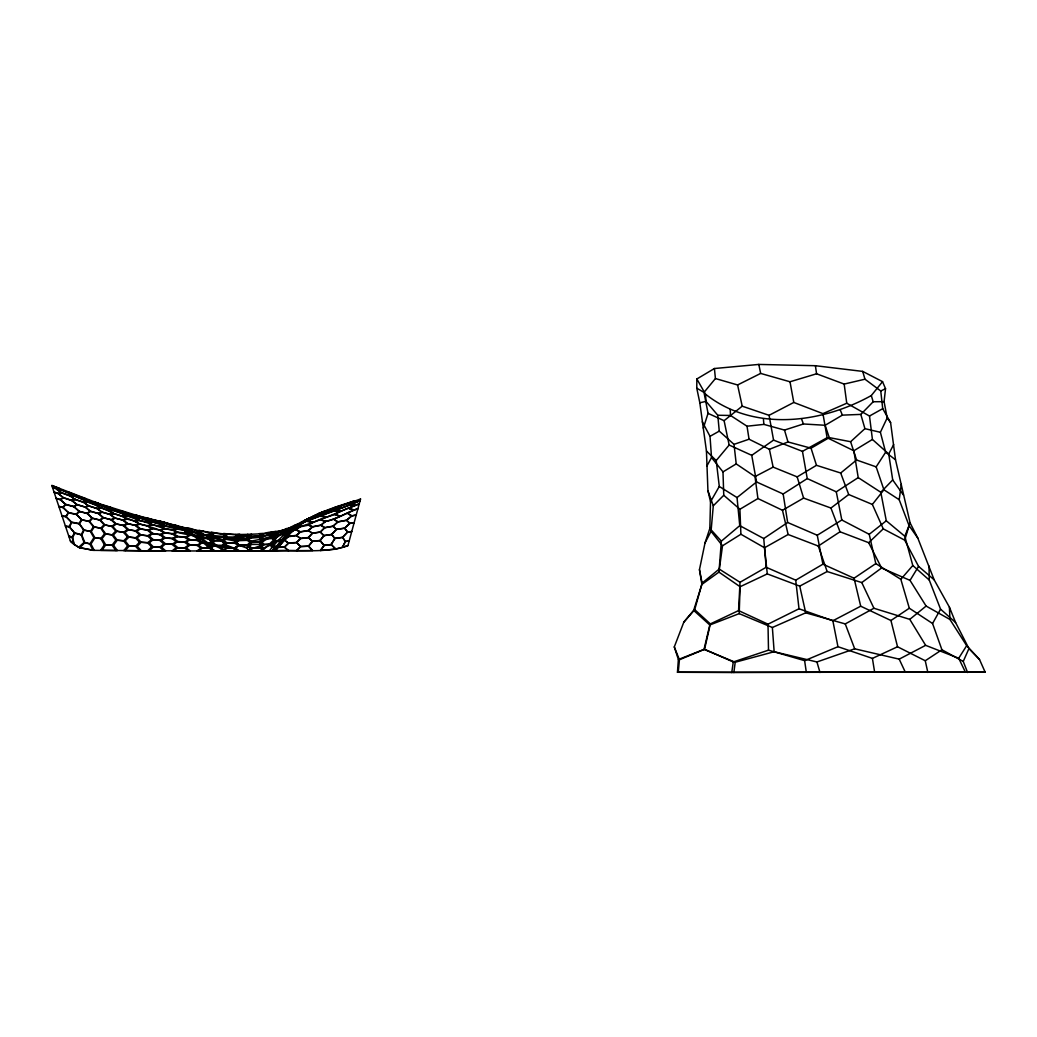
<?xml version="1.0" encoding="UTF-8"?>
<svg xmlns="http://www.w3.org/2000/svg" width="1037" height="1037" viewBox="0 0 1037 1037"><rect width="100%" height="100%" fill="white"/><g stroke="black" fill="none" stroke-linecap="round" stroke-linejoin="round"><path stroke-width="1.5" d="M696.76 388.162L696.864 378.972L714.415 368.524L758.799 364.428L815.406 365.711L862.706 371.402L882.539 381.642L885.533 388.706L884.081 401.656L887.179 417.937L890.602 422.642L895.514 459.793L910.097 522.881L917.823 538.112L934.143 579.8L949.425 607.202L955.608 622.537L968.934 648.592L979.511 659.467L985.15 672.17L677.459 672.261L678.367 659.519L674.296 646.907L683.811 622.161L693.662 610.378L701.906 584.401L699.457 569.65L705.03 542.908L709.839 528.429L710.514 501.791L707.934 490.773L706.443 451.03L699.819 402.758L696.76 388.162L703.993 392.414L708.051 413.348L703.319 428.164M678.367 659.519L704.019 649.382L709.801 624.987L739.2 613.619L740.107 586.735L718.939 572.113L722.504 545.786L711.045 531.32L713.287 505.81L707.934 490.773M678.25 672.313L679.429 659.739L704.564 649.292L710.345 623.911L738.564 610.599L740.016 582.288L766.174 567.278L795.729 580.163L822.911 564.18L854.06 578.218L860.71 606.204L890.939 620.502L897.536 646.764L925.263 660.75L927.83 672.443M683.811 622.161L694.712 609.626L702.114 583.092L719.198 569.067L721.35 541.158L739.757 525.642L737.035 497.566L719.289 486.457L716.217 460.545L706.443 451.03M677.459 672.261L733.859 672.52L735.207 662.241L774.159 651.729L816.936 661.969L854.695 648.812L899.196 659.143L925.639 645.338L958.707 658.249L965.266 671.885L985.15 672.17M917.823 538.112L909.086 525.668L899.196 499.717L901.322 484.37M731.733 672.572L733.289 661.956L768.495 650.16L804.621 660.66L837.961 646.699L872.415 658.391L897.536 646.764M360.552 498.953L347.913 545.721C323.622 554.043 297.347 549.117 272.174 550.828L276.244 547.316L284.358 547.03L288.377 543.012L296.426 542.468L300.367 538.397L308.274 537.516L312.28 533.187L320.252 531.981L324.672 527.639L332.968 526.174L337.919 521.818L346.552 520.198L351.828 515.804L356.222 514.948M934.143 579.8L918.562 566.371L904.705 540.16L909.086 525.668M955.608 622.537L940.559 609.147L929.256 580.046L912.793 565.502L904.821 536.259L910.097 522.881M967.612 672.533L963.243 661.45L968.934 648.592M895.514 459.793L885.637 452.236L880.387 432.299L887.179 417.937M62.116 516.18L66.109 516.815L71.722 522.492L79.447 523.879L84.191 530.153L81.78 534.988L84.865 542.623L90.984 543.997L94.237 550.349L79.68 547.808L74.392 544.671L72.564 537.775L74.781 533.264L69.466 527.042L65.551 526.459M84.191 530.153L91.243 531.579L94.963 537.775L102.028 538.644L105.761 544.853L113.474 545.268L117.453 550.569L92.954 550.336L89.843 543.984L84.01 542.442L81.236 534.677L83.556 529.959L79.006 523.555L71.462 522.065L65.901 516.387L61.961 515.739M69.466 527.042L71.722 522.492M81.236 534.677L74.457 532.72L69.233 526.524L71.462 522.065M342.417 547.458L345.373 541.586L349.236 540.821M351.712 531.631L347.615 532.098L342.547 537.36L334.782 538.436L331.101 544.503L323.998 545.41L320.355 550.44L335.845 549.169L342.391 547.303L345.373 541.444L349.184 540.977M92.954 550.336L78.643 547.329L73.666 543.855L72.24 537.023L74.457 532.72M705.03 542.908L711.045 531.32M903.473 495.077L892.714 479.937L888.722 453.999L893.674 444.562M706.949 465.911L711.525 457.55L710.021 436.331L702.308 421.826M963.243 661.45L941.92 649.758L932.574 623.509L940.559 609.147M710.514 501.791L719.289 486.457M360.539 499.004C343.584 505.136 326.681 511.28 309.972 518.072C292.952 524.398 280.094 537.283 269.14 551.114L261.972 551.114L263.683 548.093L271.525 544.568L275.064 538.709C299.9 519.718 331.801 513.419 360.124 500.534M324.192 511.422C303.867 518.669 287.625 533.511 275.596 551.101L273.846 551.101C290.58 521.157 324.594 510.152 355.393 500.664C332.734 508.986 308.3 514.663 289.984 531.527M79.006 523.555L81.392 519.602L88.988 521.313L93.421 526.731L100.719 528.209L104.594 533.718L112.009 534.898L115.859 540.108L123.636 540.821L127.629 545.942L135.562 546.33L139.619 550.764L190.251 550.854L186.129 547.847L177.923 547.666L173.801 544.256L165.596 543.829L161.448 540.368L153.269 539.629L149.108 535.935L140.967 534.872L136.754 531.061L128.705 529.648L124.375 525.681L116.351 523.944L111.815 519.874L103.713 517.826L98.852 513.704L90.595 511.397L85.501 507.249L77.101 504.734L71.903 500.599L63.464 497.851L58.305 493.651L54.105 492.225M320.576 550.504L324.205 545.462L331.244 544.555L334.899 538.54L342.547 537.36L347.628 531.968L351.75 531.488M979.511 659.467L966.678 645.662L949.931 619.452L926.106 606.062L910.032 580.383L918.562 566.371M79.447 523.879L81.884 519.9L89.649 521.585L94.25 526.977L101.717 528.442L105.774 533.899L113.318 535.027L117.298 540.186L125.153 540.886L129.21 545.968L137.208 546.343L141.304 550.738L165.661 550.841L161.539 547.225L153.385 546.927L149.263 542.792L141.162 542.195L137.04 537.97L129.029 537.036L124.907 532.525L117.051 531.229L112.826 526.602L105.035 524.955L100.472 520.237L92.539 518.331L87.523 513.6L79.369 511.513L74.055 506.795L65.772 504.578L60.379 499.769L56.244 498.603M65.901 516.387L68.312 512.485L76.245 514.222L81.392 519.602M66.109 516.815L68.572 512.861L76.634 514.559L81.884 519.9M958.707 658.249L966.678 645.662M90.984 543.997L94.963 537.775M89.843 543.984L93.887 537.697L90.375 531.437L83.556 529.959M90.375 531.437L93.421 526.731M899.196 499.717L883.913 489.788L876.161 466.87L885.637 452.236M91.243 531.579L94.25 526.977M261.972 551.114C272.562 541.275 282.829 529.726 297.113 524.242M283.516 540.808L274.299 547.588L271.953 551.114L196.861 550.971L200.997 548.197L209.331 548.288L213.531 551.01M281.027 541.962C293.912 521.494 319.007 515.285 339.967 506.289M279.225 546.421L294.145 528.572M115.963 550.582L112.048 545.229L104.413 544.801L100.615 550.336L141.304 550.738M60.302 488.764L51.85 485.485L99.254 503.71L151.752 520.133L190.73 529.337L223.733 534.47L227.492 537.762L235.568 540.083L238.873 545.229L247.052 548.158L251.589 544.438L259.367 544.373L263.217 538.786L271.072 536.647L275.051 532.629L295.519 526.148L299.369 524.048M250.267 551.114L251.926 548.729L260.248 545.799L263.489 541.094C293.665 523.568 327.938 514.43 360.085 500.638M101.95 550.349L105.761 544.853M112.048 545.229L115.859 540.108M113.474 545.268L117.298 540.186M356.184 515.104L351.776 515.959L346.514 520.328L337.893 521.948L333.02 526.29L324.762 527.768L320.42 532.111L312.513 533.355L308.559 537.659L300.678 538.592L296.738 542.649L288.649 543.232L284.553 547.173L276.322 547.471L272.148 550.958L296.686 550.803L300.743 546.59L308.715 546.227L312.591 541.353L320.161 540.601L324.05 535.662L331.749 534.509L336.377 529.479L344.582 528.248L349.845 523.452L354.097 522.842M904.705 540.16L883.265 528.857L872.363 504.436L883.913 489.788M93.887 537.697L100.809 538.501L104.594 533.718M102.028 538.644L105.774 533.899M296.426 550.621L300.445 546.499L308.417 546.149L312.306 541.236L319.927 540.497L323.855 535.559L331.62 534.418L336.299 529.363L344.569 528.118L349.871 523.309L354.135 522.687M696.864 378.972L705.51 394.151C753.199 432.053 820.954 423.55 871.3 395.551L882.539 381.642M703.993 392.414L715.426 378.544L714.415 368.524M127.629 545.942L123.779 550.582L139.619 550.764M716.217 460.545L729.154 445.029L724.098 420.685L708.051 413.348M125.334 550.569L129.21 545.968M932.574 623.509L909.319 608.226L900.842 579.32L912.793 565.502M88.988 521.313L91.878 518.02L99.656 519.965L104.063 524.722L111.698 526.407L115.768 531.061L123.507 532.383L127.525 536.933L135.445 537.892L139.489 542.17L147.539 542.779L151.635 546.94L159.763 547.251L163.885 550.893M89.649 521.585L92.539 518.331M76.245 514.222L78.955 511.202L86.978 513.302L91.878 518.02M76.634 514.559L79.369 511.513M107.913 506.678C126.307 514.015 145.349 519.407 163.95 525.72C183.238 531.488 203.822 532.085 221.879 541.133L225.262 545.773L233.805 548.508L238.536 545.423L246.858 545.643L250.889 541.158L259.198 539.551C266.781 532.525 278.59 534.081 287.171 528.818M58.953 506.717L63.024 507.586L65.772 504.578M58.824 506.341L62.842 507.223L65.551 504.254L73.731 506.484L78.955 511.202M135.562 546.33L139.489 542.17M137.208 546.343L141.162 542.195M101.717 528.442L105.035 524.955M100.719 528.209L104.063 524.722M904.821 536.259L886.285 520.794L880.802 492.264L892.714 479.937M705.51 394.151L706.028 401.397L717.785 415.254L730.502 415.474L747.016 426.207L763.88 424.392L784.503 430.07L803.429 423.977L825.141 425.274L842.368 415.137L860.814 414.398L873.18 401.76L884.081 401.656M112.009 534.898L115.768 531.061M113.318 535.027L117.051 531.229M713.287 505.81L723.761 495.271L722.983 471.887L711.525 457.55M79.68 547.808L84.865 542.623M123.636 540.821L127.525 536.933M125.153 540.886L129.029 537.036M277.618 546.382L282.427 541.703M147.656 550.764L151.635 546.94M149.38 550.738L153.385 546.927M925.639 645.338L909.786 619.361L873.919 608.252L861.773 582.574L827.15 571.53L799.747 586.125L767.289 573.902L764.528 547.756L740.898 534.249L739.912 509.258L757.917 498.538L782.481 510.269L803.597 498.084L830.948 508.039L840.009 531.774L868.669 542.688L883.265 528.857M291.656 531.812L308.546 518.617M68.909 492.29C92.086 502.012 115.561 510.904 138.608 520.302C150.171 522.842 160.489 528.533 172.246 530.037C181.203 535.053 192.065 533.796 201.113 538.359L209.409 538.657L213.505 540.873L221.84 540.925L226.014 543.207L234.401 543.103L238.64 545.514L247.052 545.319L251.213 542.571L259.613 542.118L263.865 544.697L272.2 544.269L276.283 540.938L284.501 540.212L288.467 536.66L296.543 535.623L300.432 531.981L308.52 530.633L312.591 526.9L320.926 525.279L325.411 521.533C337.064 519.135 346.812 512.524 357.908 508.739M73.29 494.156L60.613 489.736L56.102 487.209C75.066 497.073 95.21 504.28 114.2 513.717C123.053 516.815 131.984 519.537 140.151 524.074C148.822 526.563 157.481 528.624 165.414 532.759L173.723 533.77L177.884 536.427L186.167 537.114L190.277 539.694L198.521 540.083L202.604 542.649L210.822 542.805L214.905 545.371L223.111 545.371L227.22 542.818L235.399 542.662L239.495 545.164L247.674 544.956L251.719 542.105L259.885 541.677L264.007 544.36L272.161 543.971L276.153 540.601L284.255 539.914L288.182 536.362L296.245 535.377L300.199 531.748L308.326 530.451L312.526 526.718L320.9 525.124L325.488 521.365C337.142 519.006 346.877 512.382 357.946 508.571M717.785 415.254L719.263 431.12L734.015 444.354L749.051 439.221L769.402 449.306L787.99 441.956L811.051 448.204L829.263 437.614L850.612 441.723L864.923 428.657L880.387 432.299M78.643 547.329L84.01 542.442M290.062 532.953L294.988 528.689M161.539 547.225L165.596 543.829M159.763 547.251L163.807 543.881L172.012 544.334L176.147 547.717L184.405 547.925L188.565 550.971L247.687 550.88L251.784 547.873L259.963 547.705L264.007 544.36M283.62 530.775L287.988 531.424L296.141 529.985L299.913 526.9L308.287 525.163C316.337 520.107 325.618 517.463 334.757 514.546C342.327 509.737 351.128 507.624 359.217 503.891M734.015 444.354L736.218 463.902L755.001 476.579L773.135 467.117L797.168 476.877L816.482 465.315L840.683 473.015L856.588 460.013L876.161 466.87M909.786 619.361L926.106 606.062M197.458 533.083C225.69 540.07 255.737 535.986 284.19 534.457L287.988 531.424M724.098 420.685L742.207 406.18L769.065 415.318L793.785 402.447L822.937 413.633L846.749 403.237L869.499 416.031L872.428 439.455L888.722 453.999M737.035 497.566L756.556 481.972L751.747 455.334L729.154 445.029M900.842 579.32L875.811 563.597L869.226 534.314L886.285 520.794M147.539 542.779L151.558 539.603L159.711 540.381L163.807 543.881M135.445 537.892L139.399 534.781L147.474 535.883L151.558 539.603M137.04 537.97L140.967 534.872M149.263 542.792L153.269 539.629M211.457 532.15C231.095 536.142 251.641 533.964 271.59 533.394L275.855 535.066L283.957 534.068L287.806 531.035L295.986 529.7L299.926 526.627C320.264 520.807 339.358 511.448 359.256 503.736M176.147 547.717L172.077 550.893L188.565 550.971M173.84 550.841L177.923 547.666M259.963 547.705L264.033 550.828L247.078 551.023L251.278 548.08L259.678 547.899L263.865 544.697M235.542 534.522L239.482 535.973L247.519 535.572L251.589 537.283L259.678 536.673L263.852 538.721L271.966 538.034L275.855 535.066M830.948 508.039L848.707 494.519L872.363 504.436M124.907 532.525L128.705 529.648M112.826 526.602L116.351 523.944M123.507 532.383L127.344 529.492L135.303 530.931L139.399 534.781M111.698 526.407L115.276 523.724L123.17 525.5L127.344 529.492M100.472 520.237L103.713 517.826M259.885 541.677L263.852 538.721M246.754 537.075L251.019 538.086L259.38 537.451L263.709 539.266L272.031 538.501L275.985 535.559M223.577 533.472L235.801 534.69L239.858 537.672L247.687 539.097L251.537 536.246L259.276 535.999C267.261 529.933 278.746 533.355 287.249 528.261M99.656 519.965L102.909 517.567L110.881 519.641L115.276 523.724M861.773 582.574L881.58 568.004L910.032 580.383M701.906 584.401L718.939 572.113M87.523 513.6L90.595 511.397M86.978 513.302L90.063 511.098L98.204 513.432L102.909 517.567M223.098 550.893L227.207 548.145L235.399 548.08L239.495 545.164M186.129 547.847L190.251 544.918L198.469 545.151L202.604 542.649M134.045 514.728L186.504 528.157L198.689 534.664L201.839 538.579L209.992 544.373L214.737 544.179L222.268 548.093L226.429 545.164L234.103 548.184L235.684 551.114M259.613 542.118L263.709 539.266M751.747 455.334L773.563 440.116L802.457 451.341L827.111 437.718L853.853 450.745L858.221 477.616L880.802 492.264M184.405 547.925L188.527 545.073L196.823 545.332L200.984 542.908L209.318 543.116L213.505 540.873M198.456 550.854L202.565 548.08L210.783 548.145L214.879 550.893M74.055 506.795L77.101 504.734M210.783 548.145L214.905 545.371M766.174 567.278L763.75 538.54L787.653 522.492L817.26 535.248L841.811 520.004L869.226 534.314M854.06 578.218L875.811 563.597M73.731 506.484L76.777 504.449L85.073 506.963L90.063 511.098M890.939 620.502L909.319 608.226M209.318 543.116L213.479 545.631L221.853 545.669L226.066 548.314L234.466 548.275L238.64 545.514M925.263 660.75L941.92 649.758M173.801 544.256L177.897 541.56L186.141 542.027L190.251 544.918M764.528 547.756L788.12 534.496L818.284 546.045L840.009 531.774M172.012 544.334L176.134 541.664L184.392 542.182L188.527 545.073M802.457 451.341L807.253 478.575L836.289 491.823L858.221 477.616M221.892 551.01L226.066 548.314M756.556 481.972L783.168 493.988L807.253 478.575M161.448 540.368L165.518 537.762L173.762 538.527L177.897 541.56M209.331 548.288L213.479 545.631M159.711 540.381L163.794 537.814L172.025 538.631L176.134 541.664M235.399 542.662L239.469 540.121L247.61 539.758L251.589 537.283M722.504 545.786L740.898 534.249M60.379 499.769L63.464 497.851M234.103 548.184L238.873 545.229M56.141 498.304L60.237 499.471L63.296 497.591L71.657 500.34L76.777 504.449M259.678 536.673L263.528 534.314M853.853 450.745L872.428 439.455M722.983 471.887L736.218 463.902M303.543 521.43L308.728 518.319M149.108 535.935L153.1 533.562L161.344 534.651L165.518 537.762M221.853 545.669L226.014 543.207M147.474 535.883L151.506 533.511L159.685 534.651L163.794 537.814M234.401 543.103L238.536 540.679L246.936 540.342L251.019 538.086M304.074 521.494L309.532 518.37M136.754 531.061L140.643 528.857L148.861 530.296L153.1 533.562M186.141 542.027L190.277 539.694M210.822 542.805L214.97 540.471L223.149 540.484L227.284 538.268L235.412 538.047L239.482 535.973M710.021 436.331L719.263 431.12M235.568 540.083L239.858 537.672M135.303 530.931L139.243 528.74L147.371 530.218L151.506 533.511M869.499 416.031L882.72 408.656L880.75 390.988L864.962 379.205L862.706 371.402M120.914 510.735C150.002 522.181 184.366 523.011 208.191 544.879L212.805 544.801L220.544 548.392L225.262 545.773M739.2 613.619L772.371 627.489L805.71 612.828L845.259 623.911L873.919 608.252M184.392 542.182L188.578 539.914L196.874 540.368L201.113 538.359M293.562 528.689L296.763 526.99M124.375 525.681L128.095 523.724L136.288 525.487L140.643 528.857M222.151 536.725L226.247 539.292L234.362 540.847L238.458 538.696L246.663 538.786L250.85 536.855M738.564 610.599L768.002 624.183L799.008 608.771L832.854 620.774L860.71 606.204M123.17 525.5L126.929 523.529L135.03 525.344L139.243 528.74M271.59 533.394L275.362 531.45M173.762 538.527L177.884 536.427M715.426 378.544L737.592 384.96L760.665 373.424L790 381.772L816.573 373.787L844.17 384.079L864.962 379.205M221.84 540.925L226.014 538.851L234.336 538.709L238.458 537.373M172.025 538.631L176.199 536.557L184.495 537.309L188.578 539.914M111.815 519.874L115.314 518.15L123.572 520.25L128.095 523.724M198.521 540.083L202.695 538.022L210.926 538.255L215.113 536.349L223.279 536.349L227.479 534.69M199.156 530.322L211.548 533.42L215.32 537.049L223.124 539.888L227.492 537.762M110.881 519.641L114.433 517.917L122.573 520.043L126.929 523.529M305.565 520.73L310.97 518.111M880.75 390.988L885.533 388.706M291.708 528.222L295.052 526.64M740.107 586.735L767.289 573.902M259.38 537.451L263.398 535.572M161.344 534.651L165.414 532.759M271.668 534.444L275.505 532.694M159.685 534.651L163.82 532.785L172.103 533.874L176.199 536.557M304.398 520.574L309.972 518.072M98.852 513.704L102.222 512.213L110.583 514.611L115.314 518.15M98.204 513.432L101.6 511.967L109.844 514.378L114.433 517.917M186.167 537.114L190.354 535.312C198.819 535.675 207.05 534.703 215.398 533.303M221.879 541.133L226.247 539.292M148.861 530.296L152.841 528.65M184.495 537.309L188.747 535.546M147.371 530.218L151.415 528.585L159.685 530.011L163.82 532.785M209.409 538.657L213.687 536.959L226.157 536.647M294.832 525.915L298.436 524.541M85.501 507.249L88.845 505.991L97.309 508.648L102.222 512.213M318.761 513.406L323.946 511.474M173.723 533.77L177.884 532.253L186.232 533.096L190.354 535.312M85.073 506.963L88.43 505.745L96.804 508.402L101.6 511.967M136.288 525.487L140.151 524.074M135.03 525.344L138.958 523.944L147.215 525.707L151.415 528.585M172.103 533.874L176.355 532.37M334.653 507.624L339.76 505.81M278.227 541.56L281.092 540.575M247.519 535.572L251.472 534.236M186.569 527.963C196.11 528.533 202.798 534.729 211.094 538.423L215.32 537.049M293.847 525.746L298.85 524.139M342.391 547.303L347.952 545.54M123.572 520.25L127.279 519.083M197.082 536.142L201.411 534.794M71.903 500.599L75.286 499.549L83.828 502.426L88.845 505.991M161.163 530.011L165.272 528.753L173.685 529.972L177.884 532.253M186.232 533.096L190.497 531.8L198.845 532.422L203.161 531.553M350.247 502.258L355.354 500.702M122.573 520.043L126.345 518.902L134.629 521.002L138.958 523.944M71.657 500.34L75.04 499.328L83.517 502.219L88.43 505.745M159.685 530.011L163.872 528.766M319.448 513.509L324.97 511.967M318.929 513.561L324.412 512.084M282.764 530.516L285.901 529.674M184.716 533.29L189.071 532.175M307.043 520.211L312.059 518.941M110.583 514.611L114.2 513.717M148.498 525.798L152.491 524.813L160.955 526.394L165.272 528.753M334.497 507.689L339.747 506.406M185.182 529.764C194.269 530.853 201.269 536.051 209.396 539.603L213.739 538.54M109.844 514.378L113.513 513.509L121.873 515.907L126.345 518.902M147.215 525.707L151.298 524.748M173.685 529.972L177.91 528.974L186.375 529.959L190.73 529.337M58.305 493.651L61.74 492.886L70.296 496.049L75.286 499.549M699.819 402.758L706.028 401.397M54.028 491.992L58.189 493.418L61.624 492.705L70.127 495.867L75.04 499.328M172.246 530.037L176.588 529.142M306.032 520.159L311.398 519.057M135.666 521.144L139.554 520.431L148.058 522.389L152.491 524.813M97.309 508.648L100.9 508.013M134.629 521.002L138.608 520.302M160.955 526.394L165.103 525.707L173.659 527.068L177.962 526.679M96.804 508.402L100.433 507.819L108.898 510.502L113.513 513.509M223.733 534.47L227.764 533.822M355.134 502.115L350.234 502.893L355.043 502.232M159.685 526.381L163.95 525.72M235.801 534.69L239.677 534.172M320.472 514.196L325.657 513.535M122.651 516.089L126.462 515.661L135.004 517.943L139.554 520.431M319.798 514.339L325.138 513.73M335.029 508.558L340.123 507.987M211.548 533.42L215.605 532.966M334.679 508.713L339.812 508.156M121.873 515.907L125.775 515.506M83.828 502.426L87.471 502.089M148.058 522.389L152.115 522L160.709 523.75L165.103 525.707M147.021 522.285L151.195 521.922M83.517 502.219L87.186 501.908L95.728 504.838L100.433 507.819M283.036 530.076L286.769 529.829M271.357 534.146L275.051 533.912M259.393 533.601L263.242 533.407M109.429 510.684L113.227 510.554L121.809 513.146L126.462 515.661M160.709 523.75L164.922 523.607M108.898 510.502L112.761 510.398M135.004 517.943L138.984 517.865L152.115 522M296.686 550.803L312.655 550.504L308.715 546.227M134.227 517.813L138.336 517.761M70.296 496.049L74.016 496.01M733.859 672.52L965.266 671.885M159.724 523.711L164.053 523.711M275.596 551.101L263.826 550.958L259.678 547.899M70.127 495.867L73.86 495.88L82.454 499.03L87.186 501.908M209.928 535.507L213.972 535.533M198.689 534.664L203.187 534.703M199.26 531.294L203.395 531.359M281.247 534.029L283.775 534.081M349.962 504.941L354.473 505.11M349.793 505.097L354.369 505.265M172.453 527.211L176.757 527.379M147.604 519.978L151.752 520.133M96.065 505.019L99.915 505.188L113.227 510.554M146.891 519.887L151.182 520.081M95.728 504.838L99.63 505.058M121.809 513.146L125.788 513.38L138.984 517.865M197.147 535.87L201.489 536.116M121.277 513.004L125.36 513.276M282.777 534.444L285.966 534.677M334.886 510.917L339.643 511.28M335.249 510.735L339.903 511.085M259.133 535.986L263.255 536.31M307.976 521.404L312.552 521.831M320.679 516.374L325.553 516.841M321.185 516.18L325.877 516.646M307.483 521.533L312.318 522.039M52.628 487.805L60.677 489.827M160.463 522.026L164.702 522.479M185.04 530.361L189.343 530.814M295.519 526.148L299.926 526.627M295.325 526.381L299.913 526.9M197.626 533.135L201.709 533.588M52.576 487.675L60.613 489.736M271.15 532.175L275.051 532.629M134.421 515.817L138.543 516.309M133.954 515.726L138.206 516.257M159.815 522.117C180.658 525.085 197.821 538.41 213.855 551.114L215.061 551.114L206.532 545.631M173.62 525.176L177.871 525.759M82.649 499.173L112.242 507.974M108.548 508.052L125.347 512.213M82.454 499.03L86.434 499.614M108.211 507.936L112.32 508.558M146.865 518.487L164.442 522.272L190.393 530.529M147.241 518.526L151.454 519.213M186.504 528.157L190.86 528.87M65.357 525.889L69.233 526.524M120.94 511.28L125.205 512.187M283.477 530.088L287.806 531.035M69.285 493.262L73.342 494.208M160.216 521.274L164.442 522.272M95.067 502.712L99.254 503.71L94.911 502.038M133.877 514.702L138.271 515.778M74.781 533.264L81.78 534.988M185.83 529.674L197.121 537.309L201.839 538.579M146.995 518.046L151.259 519.2M172.57 525.876L189.11 531.838M349.145 508.687L353.293 509.867M349.288 508.506L353.371 509.685M68.986 536.725L72.564 537.775M334.757 514.546L339.021 515.882M271.24 537.62L274.299 538.579M159.97 521.378L164.209 522.7M68.701 535.896L72.24 537.023M335.003 514.365L339.164 515.713M86.24 498.875L82.014 497.501L86.589 499.704M321.094 520.03L325.411 521.533M259.198 539.551L263.489 541.094M321.314 519.835L325.488 521.365M173.412 524.631L177.483 526.161M185.053 530.905L189.395 532.538M172.686 525.474L176.808 527.055M196.33 537.84L200.439 539.434M234.349 537.062L238.458 538.696M308.287 525.163L312.591 526.9M704.019 649.382L735.207 662.241M209.72 535.312L213.687 536.959M308.339 524.955L312.526 526.718M108.017 506.717L112.553 508.636M221.944 537.101L226.014 538.851M704.564 649.292L733.289 661.956M121.212 511.358L125.788 513.38M186.375 529.959L190.497 531.8M173.659 527.068L177.91 528.974M198.845 532.422L202.876 534.236M211.133 534.522L215.113 536.349M296.141 529.985L300.432 531.981M234.336 538.709L238.536 540.679M173.01 525.02L177.003 526.887M223.279 536.349L227.284 538.268M295.986 529.7L300.199 531.748M247.571 534.301L251.537 536.246M235.412 538.047L239.469 540.121M95.248 502.802L99.915 505.188M284.19 534.457L288.467 536.66M271.072 536.647L275.064 538.709M246.936 540.342L251.213 542.571M739.757 525.642L763.75 538.54M198.637 535.831L202.695 538.022M283.957 534.068L288.182 536.362M210.926 538.255L214.97 540.471M246.663 538.786L250.889 541.158M247.61 539.758L251.719 542.105M272.031 538.501L276.283 540.938M223.149 540.484L227.22 542.818M69.194 493.158L73.86 495.88M348.056 513.782L351.776 515.959M348.147 513.613L351.828 515.804M334.121 519.667L337.893 521.948M246.858 545.643L251.926 548.729M271.966 538.034L276.153 540.601M334.199 519.524L337.919 521.818M196.874 540.368L200.984 542.908M184.923 530.62L188.851 533.057M719.198 569.067L740.016 582.288M320.926 525.279L324.762 527.768M260.248 545.799L263.916 548.184M247.052 545.319L251.278 548.08M234.466 548.275L238.679 551.023M320.9 525.124L324.672 527.639M223.111 545.371L227.207 548.145M308.52 530.633L312.513 533.355M196.823 545.332L200.997 548.197M235.399 548.08L239.495 550.88M308.326 530.451L312.28 533.187M259.276 535.999L263.217 538.786M56.802 489.295L61.624 492.705M56.866 489.425L61.74 492.886M247.674 544.956L251.784 547.873M296.543 535.623L300.678 538.592M198.469 545.151L202.565 548.08M284.501 540.212L288.649 543.232M296.245 535.377L300.367 538.397M284.255 539.914L288.377 543.012M272.2 544.269L276.322 547.471M74.392 544.671L70.659 541.729L51.85 485.485M58.189 493.418L63.296 497.591M272.161 543.971L276.244 547.316M259.367 544.373L263.683 548.093M723.761 495.271L739.912 509.258M284.358 547.03L288.39 550.621M60.237 499.471L65.551 504.254M284.553 547.173L288.584 550.803M693.662 610.378L709.801 624.987M694.712 609.626L710.345 623.911M308.559 537.659L312.591 541.353M308.274 537.516L312.306 541.236M346.514 520.328L349.845 523.452M346.552 520.198L349.871 523.309M70.322 540.718L73.666 543.855M333.02 526.29L336.377 529.479M63.024 507.586L68.572 512.861M332.968 526.174L336.299 529.363M62.842 507.223L68.312 512.485M320.42 532.111L324.05 535.662M331.101 544.503L335.845 549.169M296.738 542.649L300.743 546.59M320.252 531.981L323.855 535.559M331.244 544.555L335.949 549.26M296.426 542.468L300.445 546.499M197.121 537.309L200.258 540.458M308.417 546.149L312.396 550.44M271.525 544.568L274.299 547.588M234.362 540.847L238.536 545.423M709.839 528.429L721.35 541.158M320.161 540.601L324.205 545.462M319.927 540.497L323.998 545.41M344.569 528.118L347.628 531.968M344.582 528.248L347.615 532.098M331.62 534.418L334.782 538.436M331.749 534.509L334.899 538.54M247.687 539.097L251.589 544.438M233.805 548.508L235.58 551.114M209.396 539.603L212.805 544.801M211.094 538.423L214.737 544.179M223.124 539.888L226.429 545.164M208.191 544.879L210.368 548.469M220.544 548.392L222.19 551.114M222.268 548.093L223.992 551.114M100.809 538.501L104.413 544.801M882.72 408.656L890.602 422.642M247.052 548.158L248.66 551.114M868.669 542.688L881.58 568.004M270.216 544.438L271.616 547.355M899.196 659.143L905.288 672.132M840.19 409.771L842.368 415.137M209.992 544.373L211.561 548.288M674.296 646.907L679.429 659.739M801.614 419.181L803.429 423.977M845.259 623.911L854.695 648.812M840.683 473.015L848.707 494.519M818.284 546.045L827.15 571.53M825.141 425.274L829.263 437.614M850.612 441.723L856.588 460.013M811.051 448.204L816.482 465.315M797.168 476.877L803.597 498.084M871.3 395.551L873.18 401.76M784.503 430.07L787.99 441.956M816.936 661.969L820.008 672.507M860.814 414.398L864.923 428.657M782.481 510.269L788.12 534.496M799.747 586.125L805.71 612.828M737.592 384.96L742.207 406.18M769.402 449.306L773.135 467.117M758.799 364.428L760.665 373.424M699.457 569.65L702.114 583.092M832.854 620.774L837.961 646.699M836.289 491.823L841.811 520.004M817.26 535.248L822.911 564.18M790 381.772L793.785 402.447M769.065 415.318L773.563 440.116M822.937 413.633L827.111 437.718M872.415 658.391L874.645 672.235M783.168 493.988L787.653 522.492M747.016 426.207L749.051 439.221M804.621 660.66L806.345 672.417M815.406 365.711L816.573 373.787M844.17 384.079L846.749 403.237M755.001 476.579L757.917 498.538M795.729 580.163L799.008 608.771M763.426 419.259L763.88 424.392M772.371 627.489L774.159 651.729M730.229 409.511L730.502 415.474M949.425 607.202L949.931 619.452M768.002 624.183L768.495 650.16M929.022 566.033L929.256 580.046M345.373 541.444L342.521 537.244L345.373 541.586"/></g></svg>
